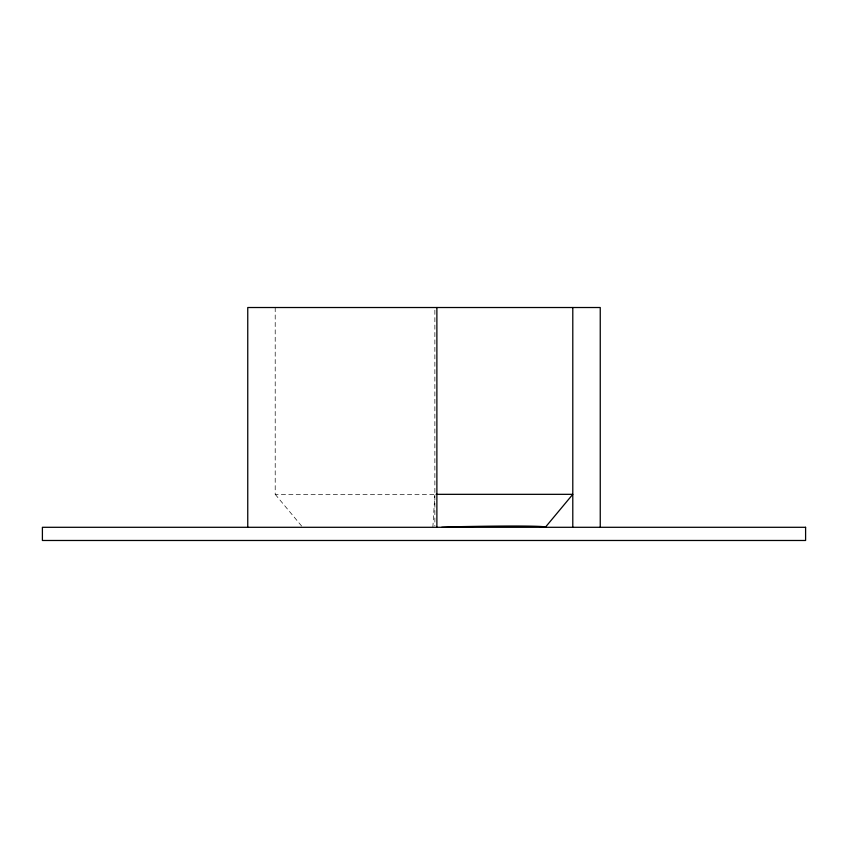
<?xml version="1.0" encoding="UTF-8"?>
<svg xmlns="http://www.w3.org/2000/svg" width="848" height="848" viewBox="0 0 848 848"><rect width="100%" height="100%" fill="white"/><g stroke="black" fill="none" stroke-linecap="round" stroke-linejoin="round"><path stroke-width="0.64" stroke-dasharray="4.24 3.18" d="M432.862 527.297L434.791 495.645M275.208 307.517L275.208 494.331L434.865 494.331M275.208 494.331L302.662 527.297M434.865 310.167L434.865 493.006M434.865 495.645L434.865 525.972"/><path stroke-width="1.27" d="M441.681 527.297L450.394 526.862A121.423 3.085 -1.6 0 1 544.692 526.862L545.338 527.297L572.792 494.331L436.073 494.331M600.246 527.297L600.246 307.517L247.754 307.517L247.754 527.297M572.792 307.517L572.792 527.297M436.879 307.517L436.879 527.297M805.6 527.297L42.4 527.297L42.4 540.483L805.6 540.483L805.6 527.297"/></g></svg>
